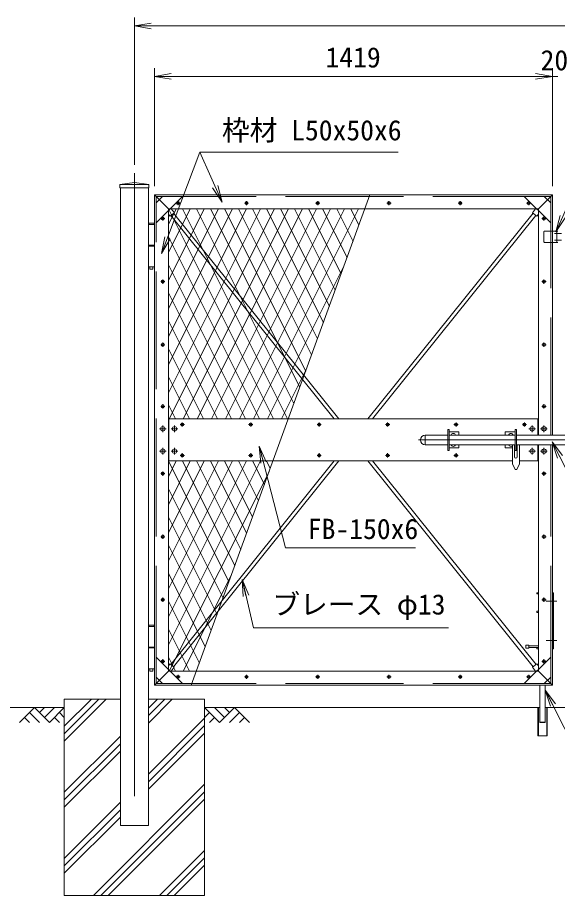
# Model space of a CAD drawing. Units: millimetres, scale not verified. Extents: x 1537 to 14137, y -4389 to 4521.
# Drawn here: x 3960 to 5885, y -1942 to 1190 of the extents above; entities that cross this region are included whole.
import ezdxf
from ezdxf.enums import TextEntityAlignment as Align

# ---------------------------------------------------------------- set-up
doc = ezdxf.new("R2010")
doc.units = ezdxf.units.MM
doc.header["$LTSCALE"] = 70
doc.linetypes.add('DASHED', pattern=[7.5, 6, -1.5])
doc.linetypes.add('USER1', pattern=[50.8, 31.75, -6.35, 6.35, -6.35])
for name, color, linetype, lineweight in [('0-2_D-DCR-HCH', 7, 'Continuous', 9), ('0-3_D-STR4', 7, 'Continuous', 9), ('0-4_D-BMK', 2, 'USER1', 13), ('0-5_D-STR1', 1, 'Continuous', 18), ('0-6_D-STR3', 3, 'Continuous', 13), ('0-7_D-BGD', 7, 'Continuous', 9), ('0-8_D-STR2', 7, 'Continuous', 9), ('0-9_D-STR-DIM', 7, 'Continuous', 9), ('0-A_0', 7, 'Continuous', 9), ('0-B_D-STR-TXT', 7, 'Continuous', 9), ('0-C_Defpoints', 8, 'Continuous', 18)]:
    doc.layers.add(name, color=color, linetype=linetype, lineweight=lineweight)
doc.styles.add('ＭＳ ゴシック', font='')
doc.styles.get('ＭＳ ゴシック').set_extended_font_data('MS Gothic')

# ---------------------------------------------------------------- blocks, each defined once
blk = doc.blocks.new('_Open')
at = {"layer": '0-A_0'}
blk.add_line((-70, 11.67), (0, 0), dxfattribs=at)
blk.add_lwpolyline([(-70, -11.67), (0, 0), (-70, 0)], dxfattribs=at)

msp = doc.modelspace()

# ---------------------------------------------------------------- linework, layer by layer
at = {"layer": '0-2_D-DCR-HCH'}
for p, q in [((4127.14, -1391.67), (4276.52, -1242.28)), ((4127.14, -1365.15), (4250.01, -1242.28)), ((4127.14, -1338.64), (4223.49, -1242.28)), ((4427.14, -1327.37), (4512.22, -1242.28)), ((4427.14, -1300.86), (4485.71, -1242.28)), ((4427.14, -1274.34), (4459.19, -1242.28)), ((4020.71, -1272.28), (3967.5, -1325.5)), ((4020.71, -1272.28), (4073.92, -1325.5)), ((4038.36, -1290.11), (4056.19, -1272.28)), ((4056.19, -1307.76), (4091.66, -1272.28)), ((4073.92, -1325.5), (4127.14, -1272.28)), ((4680.35, -1325.5), (4627.14, -1272.28)), ((4698.09, -1307.76), (4662.61, -1272.28)), ((4733.56, -1272.28), (4680.35, -1325.5)), ((4715.82, -1290.02), (4698.09, -1272.28)), ((4733.56, -1272.28), (4786.77, -1325.5)), ((3985.24, -1307.76), (4003.06, -1325.5)), ((4002.97, -1290.02), (4038.61, -1325.5)), ((4091.66, -1307.76), (4109.48, -1325.5)), ((4109.4, -1290.02), (4127.14, -1307.68)), ((4427.14, -1510.04), (4627.14, -1310.04)), ((4644.87, -1290.02), (4627.14, -1307.68)), ((4662.61, -1307.76), (4644.79, -1325.5)), ((4751.3, -1290.02), (4715.66, -1325.5)), ((4769.04, -1307.76), (4751.22, -1325.5)), ((4427.14, -1536.56), (4627.14, -1336.56)), ((4127.14, -1574.34), (4327.14, -1374.34)), ((4427.14, -1563.08), (4627.14, -1363.08)), ((4127.14, -1600.86), (4327.14, -1400.86)), ((4127.14, -1627.37), (4327.14, -1427.37)), ((4230.6, -1942.28), (4627.14, -1545.75)), ((4257.12, -1942.28), (4627.14, -1572.26)), ((4127.14, -1810.04), (4327.14, -1610.04)), ((4283.63, -1942.28), (4627.14, -1598.78)), ((4127.14, -1836.56), (4327.14, -1636.56)), ((4127.14, -1863.08), (4327.14, -1663.08)), ((4466.3, -1942.28), (4627.14, -1781.45)), ((4492.82, -1942.28), (4627.14, -1807.97)), ((4519.34, -1942.28), (4627.14, -1834.48))]:
    msp.add_line(p, q, dxfattribs=at)
at = {"layer": '0-3_D-STR4'}
for p, q in [((4127.14, -1242.28), (4127.14, -1942.28)), ((4327.14, -1242.28), (4127.14, -1242.28)), ((4627.14, -1242.28), (4427.14, -1242.28)), ((4627.14, -1242.28), (4627.14, -1942.28)), ((4627.14, -1942.28), (4127.14, -1942.28))]:
    msp.add_line(p, q, dxfattribs=at)
at = {"layer": '0-4_D-BMK'}
for p, q in [((4377.14, 634.72), (4377.14, -1732.28)), ((4532.64, 535.16), (4532.64, 520.28)), ((4776.64, 535.16), (4776.64, 520.28)), ((5030.64, 535.16), (5030.64, 520.28)), ((5284.64, 535.16), (5284.64, 520.28)), ((5538.64, 535.16), (5538.64, 520.28)), ((5782.64, 535.16), (5782.64, 520.28)), ((4525.2, 527.72), (4540.08, 527.72)), ((4769.2, 527.72), (4784.08, 527.72)), ((5023.2, 527.72), (5038.08, 527.72)), ((5277.2, 527.72), (5292.08, 527.72)), ((5531.2, 527.72), (5546.08, 527.72)), ((5775.2, 527.72), (5790.08, 527.72)), ((4470.7, 472.72), (4485.58, 472.72)), ((4478.14, 480.16), (4478.14, 465.28)), ((5829.7, 472.72), (5844.58, 472.72)), ((5837.14, 480.16), (5837.14, 465.28)), ((5874.64, 419.72), (5899.64, 419.72)), ((5874.64, 395.72), (5899.64, 395.72)), ((4478.14, 255.16), (4478.14, 240.28)), ((5837.14, 255.16), (5837.14, 240.28)), ((4470.7, 247.72), (4485.58, 247.72)), ((5829.7, 247.72), (5844.58, 247.72)), ((4470.7, 22.72), (4485.58, 22.72)), ((4478.14, 30.16), (4478.14, 15.28)), ((5829.7, 22.72), (5844.58, 22.72)), ((5837.14, 30.16), (5837.14, 15.28)), ((4470.7, -197.28), (4485.58, -197.28)), ((4478.14, -189.84), (4478.14, -204.72)), ((5829.7, -197.28), (5844.58, -197.28)), ((5837.14, -189.84), (5837.14, -204.72)), ((4490.14, -277.28), (4466.14, -277.28)), ((4478.14, -265.28), (4478.14, -289.28)), ((4532.14, -277.28), (4508.14, -277.28)), ((4520.14, -265.28), (4520.14, -289.28)), ((4540.2, -262.28), (4555.08, -262.28)), ((4547.64, -254.84), (4547.64, -269.72)), ((4784.2, -262.28), (4799.08, -262.28)), ((4791.64, -254.84), (4791.64, -269.72)), ((5028.2, -262.28), (5043.08, -262.28)), ((5035.64, -254.84), (5035.64, -269.72)), ((5272.2, -262.28), (5287.08, -262.28)), ((5279.64, -254.84), (5279.64, -269.72)), ((5516.2, -262.28), (5531.08, -262.28)), ((5523.64, -254.84), (5523.64, -269.72)), ((5760.2, -262.28), (5775.08, -262.28)), ((5767.64, -254.84), (5767.64, -269.72)), ((5807.14, -277.28), (5783.14, -277.28)), ((5795.14, -265.28), (5795.14, -289.28)), ((5849.14, -277.28), (5825.14, -277.28)), ((5837.14, -265.28), (5837.14, -289.28)), ((6320.09, -317.28), (5390.09, -317.28)), ((4490.14, -357.28), (4466.14, -357.28)), ((4478.14, -345.28), (4478.14, -369.28)), ((4532.14, -357.28), (4508.14, -357.28)), ((4520.14, -345.28), (4520.14, -369.28)), ((4540.2, -372.28), (4555.08, -372.28)), ((4547.64, -364.84), (4547.64, -379.72)), ((4784.2, -372.28), (4799.08, -372.28)), ((4791.64, -364.84), (4791.64, -379.72)), ((5028.2, -372.28), (5043.08, -372.28)), ((5035.64, -364.84), (5035.64, -379.72)), ((5272.2, -372.28), (5287.08, -372.28)), ((5279.64, -364.84), (5279.64, -379.72)), ((5516.2, -372.28), (5531.08, -372.28)), ((5523.64, -364.84), (5523.64, -379.72)), ((5783.14, -357.28), (5807.14, -357.28)), ((5795.14, -345.28), (5795.14, -369.28)), ((5849.14, -357.28), (5825.14, -357.28)), ((5837.14, -345.28), (5837.14, -369.28)), ((4470.7, -437.28), (4485.58, -437.28)), ((4478.14, -429.84), (4478.14, -444.72)), ((5829.7, -437.28), (5844.58, -437.28)), ((5837.14, -429.84), (5837.14, -444.72)), ((4478.14, -654.84), (4478.14, -669.72)), ((5837.14, -654.84), (5837.14, -669.72)), ((4470.7, -662.28), (4485.58, -662.28)), ((5829.7, -662.28), (5844.58, -662.28)), ((4470.7, -887.28), (4485.58, -887.28)), ((4478.14, -879.84), (4478.14, -894.72)), ((5829.7, -887.28), (5844.58, -887.28)), ((5837.14, -879.84), (5837.14, -894.72)), ((5844.95, -892.28), (5882.69, -892.28)), ((5844.95, -1032.28), (5882.69, -1032.28)), ((4470.7, -1107.28), (4485.58, -1107.28)), ((4478.14, -1099.84), (4478.14, -1114.72)), ((5829.7, -1107.28), (5844.58, -1107.28)), ((5837.14, -1099.84), (5837.14, -1114.72)), ((4532.64, -1154.84), (4532.64, -1169.72)), ((4776.64, -1154.84), (4776.64, -1169.72)), ((5030.64, -1154.84), (5030.64, -1169.72)), ((5284.64, -1154.84), (5284.64, -1169.72)), ((5538.64, -1154.84), (5538.64, -1169.72)), ((5782.64, -1154.84), (5782.64, -1169.72)), ((4525.2, -1162.28), (4540.08, -1162.28)), ((4769.2, -1162.28), (4784.08, -1162.28)), ((5023.2, -1162.28), (5038.08, -1162.28)), ((5277.2, -1162.28), (5292.08, -1162.28)), ((5531.2, -1162.28), (5546.08, -1162.28)), ((5775.2, -1162.28), (5790.08, -1162.28))]:
    msp.add_line(p, q, dxfattribs=at)
at = {"layer": '0-5_D-STR1'}
for p, q in [((4428.74, 594.72), (4325.54, 594.72)), ((4325.54, 594.72), (4325.54, 581.72)), ((4428.74, 581.72), (4325.54, 581.72)), ((4327.14, 581.72), (4327.14, -1692.28)), ((4428.74, 594.72), (4428.74, 581.72)), ((4448.14, -1192.28), (4448.14, 557.72)), ((5867.14, 557.72), (4448.14, 557.72)), ((4448.14, 557.72), (4498.14, 507.72)), ((5867.14, 557.72), (5817.14, 507.72)), ((5867.14, -300.28), (5867.14, 557.72)), ((4498.14, -1142.28), (4498.14, 507.72)), ((5817.14, 507.72), (4498.14, 507.72)), ((5817.14, -300.28), (5817.14, 507.72)), ((5817.14, -242.28), (4498.14, -242.28)), ((4500.14, -242.28), (4500.14, -392.28)), ((5815.14, -242.28), (5815.14, -300.28)), ((5815.14, -334.28), (5815.14, -392.28)), ((5817.14, -1142.28), (5817.14, -334.28)), ((5867.14, -1192.28), (5867.14, -334.28)), ((5724.39, -392.28), (4498.14, -392.28)), ((5817.14, -392.28), (5749.39, -392.28)), ((4498.14, -1142.28), (4448.14, -1192.28)), ((5817.14, -1142.28), (4498.14, -1142.28)), ((5817.14, -1142.28), (5867.14, -1192.28)), ((5867.14, -1192.28), (4448.14, -1192.28))]:
    msp.add_line(p, q, dxfattribs=at)
at = {"layer": '0-5_D-STR1', "linetype": 'DASHED'}
for p, q in [((4454.14, -1186.28), (4454.14, 551.72)), ((5861.14, 551.72), (4454.14, 551.72)), ((5861.14, -300.28), (5861.14, 551.72)), ((5861.14, -1186.28), (5861.14, -334.28)), ((5861.14, -1186.28), (4454.14, -1186.28))]:
    msp.add_line(p, q, dxfattribs=at)
at = {"layer": '0-5_D-STR1'}
for points in [[(4428.74, 594.72), (4377.14, 601.72), (4325.54, 594.72)], [(4327.14, -1692.28), (4427.14, -1692.28), (4427.14, 581.72)]]:
    msp.add_lwpolyline(points, dxfattribs=at)
at = {"layer": '0-6_D-STR3', "linetype": 'DASHED'}
for p, q in [((4454.14, 457.72), (4548.14, 551.72)), ((4454.14, 528.43), (4477.43, 551.72)), ((5861.14, 457.72), (5767.14, 551.72)), ((5861.14, 528.43), (5837.85, 551.72)), ((5837.14, 389.72), (5837.14, 425.72)), ((5839.14, 427.72), (5867.14, 427.72)), ((5867.14, 387.72), (5839.14, 387.72)), ((4454.14, -1092.28), (4548.14, -1186.28)), ((5861.14, -1092.28), (5767.14, -1186.28)), ((4454.14, -1163), (4477.43, -1186.28)), ((5861.14, -1163), (5837.85, -1186.28))]:
    msp.add_line(p, q, dxfattribs=at)
at = {"layer": '0-6_D-STR3'}
for p, q in [((4508.07, 507.72), (4519.43, 493.56)), ((5807.2, 507.72), (5795.84, 493.56)), ((4506.56, 483.23), (5089.08, -242.28)), ((4516.7, 491.37), (5105.75, -242.28)), ((5798.57, 491.37), (5209.52, -242.28)), ((5808.71, 483.23), (5226.19, -242.28)), ((4427.14, 451.72), (4427.14, 300.72)), ((4448.14, 451.72), (4427.14, 451.72)), ((4448.14, 451.72), (4448.14, 300.72)), ((5867.14, 427.72), (5887.14, 427.72)), ((5883.14, 427.72), (5883.14, 387.72)), ((4448.14, 377.72), (4427.14, 377.72)), ((5867.14, 387.72), (5887.14, 387.72)), ((4448.14, 374.72), (4427.14, 374.72)), ((4448.14, 300.72), (4427.14, 300.72)), ((5494.14, -279.78), (5494.14, -354.78)), ((5494.14, -279.78), (5498.64, -279.78)), ((5498.64, -279.78), (5498.64, -354.78)), ((5734.64, -279.78), (5734.64, -354.78)), ((5739.14, -279.78), (5734.64, -279.78)), ((5739.14, -279.78), (5739.14, -354.78)), ((5413.89, -300.28), (5413.89, -334.28)), ((5494.14, -300.28), (5413.89, -300.28)), ((5498.64, -288.78), (5534.14, -288.78)), ((5734.64, -300.28), (5498.64, -300.28)), ((5534.14, -288.78), (5534.14, -300.28)), ((5699.14, -288.78), (5699.14, -300.28)), ((5734.64, -288.78), (5699.14, -288.78)), ((6015.14, -300.28), (5739.14, -300.28)), ((5494.14, -334.28), (5413.89, -334.28)), ((5734.64, -334.28), (5498.64, -334.28)), ((5534.14, -334.28), (5534.14, -345.78)), ((5699.14, -334.28), (5699.14, -345.78)), ((5724.39, -334.28), (5724.39, -402.28)), ((5732.39, -334.28), (5732.39, -377.78)), ((6015.14, -334.28), (5739.14, -334.28)), ((5741.39, -334.28), (5741.39, -377.78)), ((5749.39, -334.28), (5749.39, -402.28)), ((5494.14, -354.78), (5498.64, -354.78)), ((5498.64, -345.78), (5534.14, -345.78)), ((5724.39, -345.78), (5699.14, -345.78)), ((5734.64, -345.78), (5732.39, -345.78)), ((5739.14, -354.78), (5734.64, -354.78)), ((5089.08, -392.28), (4506.36, -1118.06)), ((5105.75, -392.28), (4516.49, -1126.2)), ((5209.52, -392.28), (5798.78, -1126.2)), ((5226.19, -392.28), (5808.92, -1118.06)), ((5733.89, -422.28), (5724.39, -402.28)), ((5739.89, -422.28), (5749.39, -402.28)), ((5739.89, -422.28), (5733.89, -422.28)), ((5817.14, -862.28), (5812.14, -862.28)), ((5812.14, -862.28), (5812.14, -866.78)), ((5817.14, -866.78), (5812.14, -866.78)), ((5871.64, -886.28), (5867.14, -888.32)), ((5871.64, -898.28), (5867.16, -896.28)), ((5817.14, -927.78), (5812.14, -927.78)), ((5812.14, -927.78), (5812.14, -932.28)), ((5817.14, -932.28), (5812.14, -932.28)), ((4427.14, -982.28), (4427.14, -1133.28)), ((4448.14, -982.28), (4427.14, -982.28)), ((4448.14, -982.28), (4448.14, -1133.28)), ((5871.64, -1026.28), (5867.14, -1028.32)), ((4448.14, -1056.28), (4427.14, -1056.28)), ((4448.14, -1059.28), (4427.14, -1059.28)), ((5772.64, -1059.78), (5772.64, -1049.78)), ((5782.64, -1049.78), (5772.64, -1049.78)), ((5782.64, -1059.78), (5772.64, -1059.78)), ((5782.64, -1059.78), (5782.64, -1049.78)), ((5782.64, -1051.78), (5817.14, -1051.78)), ((5817.14, -1057.78), (5782.64, -1057.78)), ((5812.14, -1057.78), (5812.14, -1062.28)), ((5817.14, -1062.28), (5812.14, -1062.28)), ((5867.14, -1062.28), (5871.64, -1062.28)), ((5871.64, -1038.28), (5867.16, -1036.28)), ((4498.14, -1122.71), (4503.63, -1115.87)), ((5817.14, -1122.71), (5811.64, -1115.87)), ((4448.14, -1133.28), (4427.14, -1133.28)), ((5822.64, -1192.28), (5822.64, -1323.78)), ((5841.64, -1192.28), (5841.64, -1323.78)), ((5815.14, -1272.28), (5815.14, -1372.28)), ((5817.44, -1272.28), (5817.44, -1372.28)), ((5846.84, -1372.28), (5846.84, -1272.28)), ((5822.64, -1323.78), (5841.64, -1323.78)), ((5823.64, -1324.78), (5822.64, -1323.78)), ((5823.64, -1324.78), (5840.64, -1324.78)), ((5840.64, -1324.78), (5841.64, -1323.78))]:
    msp.add_line(p, q, dxfattribs=at)
for points in [[(4498.14, 488.14), (4503.83, 481.04), (4519.43, 493.56)], [(5817.14, 488.14), (5811.44, 481.04), (5795.84, 493.56)], [(4447.14, 451.72), (4447.14, 455.72), (4428.14, 455.72), (4428.14, 451.72)], [(4442.89, 300.72), (4442.89, 291.72), (4432.39, 291.72), (4432.39, 300.72)], [(5867.14, -862.28), (5871.64, -862.28), (5871.64, -1062.28)], [(4447.14, -982.28), (4447.14, -978.28), (4428.14, -978.28), (4428.14, -982.28)], [(4508.07, -1142.28), (4519.22, -1128.39), (4503.63, -1115.87)], [(5807.2, -1142.28), (5796.05, -1128.39), (5811.64, -1115.87)], [(4442.89, -1133.28), (4442.89, -1142.28), (4432.39, -1142.28), (4432.39, -1133.28)], [(5815.14, -1372.28), (5849.14, -1372.28), (5849.14, -1272.28)]]:
    msp.add_lwpolyline(points, dxfattribs=at)
for centre, radius in [((4532.64, 527.72), 5.25), ((4776.64, 527.72), 5.25), ((5030.64, 527.72), 5.25), ((5284.64, 527.72), 5.25), ((5538.64, 527.72), 5.25), ((5782.64, 527.72), 5.25), ((4478.14, 472.72), 5.25), ((5837.14, 472.72), 5.25), ((4478.14, 247.72), 5.25), ((5837.14, 247.72), 5.25), ((4478.14, 22.72), 5.25), ((5837.14, 22.72), 5.25), ((4478.14, -197.28), 5.25), ((5837.14, -197.28), 5.25), ((4478.14, -277.28), 8), ((4520.14, -277.28), 8), ((4547.64, -262.28), 5.25), ((4791.64, -262.28), 5.25), ((5035.64, -262.28), 5.25), ((5279.64, -262.28), 5.25), ((5523.64, -262.28), 5.25), ((5767.64, -262.28), 5.25), ((5795.14, -277.28), 8), ((5837.14, -277.28), 8), ((4478.14, -357.28), 8), ((4520.14, -357.28), 8), ((4547.64, -372.28), 5.25), ((4791.64, -372.28), 5.25), ((5035.64, -372.28), 5.25), ((5279.64, -372.28), 5.25), ((5523.64, -372.28), 5.25), ((5795.14, -357.28), 8), ((5837.14, -357.28), 8), ((4478.14, -437.28), 5.25), ((5837.14, -437.28), 5.25), ((4478.14, -662.28), 5.25), ((5837.14, -662.28), 5.25), ((4478.14, -887.28), 5.25), ((5837.14, -887.28), 5.25), ((4478.14, -1107.28), 5.25), ((5837.14, -1107.28), 5.25), ((4532.64, -1162.28), 5.25), ((4776.64, -1162.28), 5.25), ((5030.64, -1162.28), 5.25), ((5284.64, -1162.28), 5.25), ((5538.64, -1162.28), 5.25), ((5782.64, -1162.28), 5.25)]:
    msp.add_circle(centre, radius, dxfattribs=at)
at = {"layer": '0-6_D-STR3', "linetype": 'DASHED'}
for centre, start, end in [((5839.14, 425.72), 90, 180), ((5839.14, 389.72), 180, 270)]:
    msp.add_arc(centre, 2, start, end, dxfattribs=at)
at = {"layer": '0-6_D-STR3'}
for centre, radius, start, end in [((5413.89, -317.28), 17, 90, 270), ((5514.14, -302.28), 8, 14.47751, 165.52249), ((5719.14, -302.28), 8, 14.47751, 165.52249), ((5514.14, -332.28), 8, 194.47751, 345.52249), ((5719.14, -332.28), 8, 194.47751, 311.0145), ((5736.89, -377.78), 4.5, 180, 0)]:
    msp.add_arc(centre, radius, start, end, dxfattribs=at)
at = {"layer": '0-7_D-BGD'}
for p, q in [((4127.14, -1272.28), (3777.14, -1272.28)), ((4627.14, -1272.28), (5822.64, -1272.28)), ((7127.14, -1272.28), (5841.64, -1272.28))]:
    msp.add_line(p, q, dxfattribs=at)
at = {"layer": '0-8_D-STR2'}
for p, q in [((4498.14, 451.52), (4526.24, 507.72)), ((4498.14, 351.51), (4576.24, 507.72)), ((4498.14, 251.49), (4626.25, 507.72)), ((4498.14, 151.48), (4676.25, 507.72)), ((4498.14, 51.47), (4726.26, 507.72)), ((4498.14, -48.54), (4776.26, 507.72)), ((4498.14, -148.55), (4826.27, 507.72)), ((4873.18, -242.28), (4498.18, 507.72)), ((4501.28, -242.28), (4876.28, 507.72)), ((4923.17, -242.28), (4548.17, 507.72)), ((4551.28, -242.28), (4926.28, 507.72)), ((4945.7, -187.35), (4598.17, 507.72)), ((4601.29, -242.28), (4976.29, 507.72)), ((4966.77, -129.48), (4648.17, 507.72)), ((4651.29, -242.28), (5026.29, 507.72)), ((4987.83, -71.61), (4698.16, 507.72)), ((4701.3, -242.28), (5076.3, 507.72)), ((5008.89, -13.74), (4748.16, 507.72)), ((4751.31, -242.28), (5126.31, 507.72)), ((5029.95, 44.13), (4798.16, 507.72)), ((4801.31, -242.28), (5176.31, 507.72)), ((5051.02, 102), (4848.16, 507.72)), ((5072.08, 159.86), (4898.15, 507.72)), ((5093.14, 217.73), (4948.15, 507.72)), ((5114.2, 275.6), (4998.15, 507.72)), ((5135.27, 333.47), (5048.15, 507.72)), ((5156.33, 391.34), (5098.14, 507.72)), ((5177.39, 449.21), (5148.14, 507.72)), ((5198.46, 507.08), (5198.14, 507.72)), ((4823.18, -242.28), (4498.14, 407.8)), ((4773.18, -242.28), (4498.14, 307.81)), ((4851.32, -242.28), (5124.76, 304.59)), ((4723.19, -242.28), (4498.14, 207.81)), ((4673.19, -242.28), (4498.14, 107.82)), ((4623.19, -242.28), (4498.14, 7.82)), ((4573.19, -242.28), (4498.14, -92.17)), ((4901.32, -242.28), (4990.96, -63.02)), ((4523.2, -242.28), (4498.14, -192.16)), ((4498.14, -448.59), (4526.29, -392.28)), ((4498.14, -548.6), (4576.29, -392.28)), ((4498.14, -648.61), (4626.3, -392.28)), ((4498.14, -748.62), (4676.31, -392.28)), ((4498.14, -848.63), (4726.31, -392.28)), ((4498.14, -948.65), (4776.32, -392.28)), ((4498.14, -1048.66), (4826.32, -392.28)), ((4714.02, -823.91), (4498.2, -392.28)), ((4735.08, -766.04), (4548.2, -392.28)), ((4756.14, -708.17), (4598.2, -392.28)), ((4777.2, -650.3), (4648.19, -392.28)), ((4798.27, -592.43), (4698.19, -392.28)), ((4819.33, -534.56), (4748.19, -392.28)), ((4840.39, -476.7), (4798.19, -392.28)), ((4861.45, -418.83), (4848.18, -392.28)), ((4501.33, -1142.28), (4857.16, -430.62)), ((4692.95, -881.78), (4498.14, -492.15)), ((4671.89, -939.65), (4498.14, -592.14)), ((4650.83, -997.52), (4498.14, -692.13)), ((4629.76, -1055.39), (4498.14, -792.13)), ((4551.33, -1142.28), (4723.36, -798.23)), ((4608.7, -1113.25), (4498.14, -892.12)), ((4573.22, -1142.28), (4498.14, -992.12)), ((4523.22, -1142.28), (4498.14, -1092.11))]:
    msp.add_line(p, q, dxfattribs=at)
at = {"layer": '0-9_D-STR-DIM'}
for p, q in [((4377.14, 664.72), (4377.14, 1189.76)), ((7317.14, 1159.76), (4437.14, 1159.76)), ((4448.14, 587.72), (4448.14, 1009.76)), ((5867.14, 587.72), (5867.14, 1009.76)), ((5867.14, 587.72), (5867.14, 1009.76)), ((4508.14, 979.76), (5807.14, 979.76)), ((5807.14, 979.76), (5747.14, 979.76)), ((5867.14, 979.76), (5887.14, 979.76))]:
    msp.add_line(p, q, dxfattribs=at)
at = {"layer": '0-B_D-STR-TXT'}
msp.add_line((4610.49, 709.13), (4688.7, 533.48), dxfattribs=at)
for points in [[(5317.34, 709.13), (4610.49, 709.13), (4474.44, 349.99)], [(6325.03, 646.23), (5977.58, 646.23), (5880.38, 426.6)], [(5379.72, -702.61), (4916.15, -702.61), (4822.45, -341.67)], [(6904.47, -604.54), (6009.94, -604.54), (5867.88, -325.91)], [(5496.54, -987.89), (4801.12, -987.89), (4761.81, -817.06)], [(6585.18, -1474.7), (5976.18, -1474.7), (5842.54, -1211.18)]]:
    msp.add_lwpolyline(points, dxfattribs=at)
at = {"layer": '0-C_Defpoints'}
msp.add_line((5216.89, 557.72), (4579.94, -1192.28), dxfattribs=at)

# ---------------------------------------------------------------- block references
at = {"layer": '0-9_D-STR-DIM', "xscale": 0.8571429, "yscale": 0.8571429, "rotation": 180}
for p in [(4377.14, 1159.76), (4448.14, 979.76)]:
    msp.add_blockref('_Open', p, dxfattribs=at)
at = {"layer": '0-9_D-STR-DIM', "xscale": 0.8571429, "yscale": 0.8571429}
msp.add_blockref('_Open', (5867.14, 979.76), dxfattribs=at)
msp.add_blockref('_Open', (5867.14, 979.76), dxfattribs=at)
at = {"layer": '0-B_D-STR-TXT', "xscale": 0.8571429, "yscale": 0.8571429}
for p, rotation in [((4689.52, 531.65), 294.00222), ((5879.57, 424.78), 246.12873), ((4473.73, 348.12), 249.25075), ((4821.94, -339.73), 104.55281), ((5866.97, -324.13), 117.01391), ((4761.36, -815.11), 102.95748), ((5841.64, -1209.4), 116.89092)]:
    msp.add_blockref('_Open', p, dxfattribs=dict(at, rotation=rotation))

# ---------------------------------------------------------------- texts
at = {"layer": '0-9_D-STR-DIM', "style": 'ＭＳ ゴシック'}
for s, p in [('1419', (5058.26, 989.88)), ('20', (5825.01, 979.83))]:
    msp.add_text(s, height=72.36, dxfattribs=at).set_placement(p, align=Align.BOTTOM_LEFT)
at = {"layer": '0-B_D-STR-TXT', "style": 'ＭＳ ゴシック'}
for s, p in [('枠材 L50x50x6', (4689.16, 729.91)), ('FB-150x6', (4995.2, -692.49)), ('ブレース φ13', (4868.75, -961.77))]:
    msp.add_text(s, height=72.36, dxfattribs=at).set_placement(p, align=Align.BOTTOM_LEFT)

doc.saveas('drawing.dxf')
